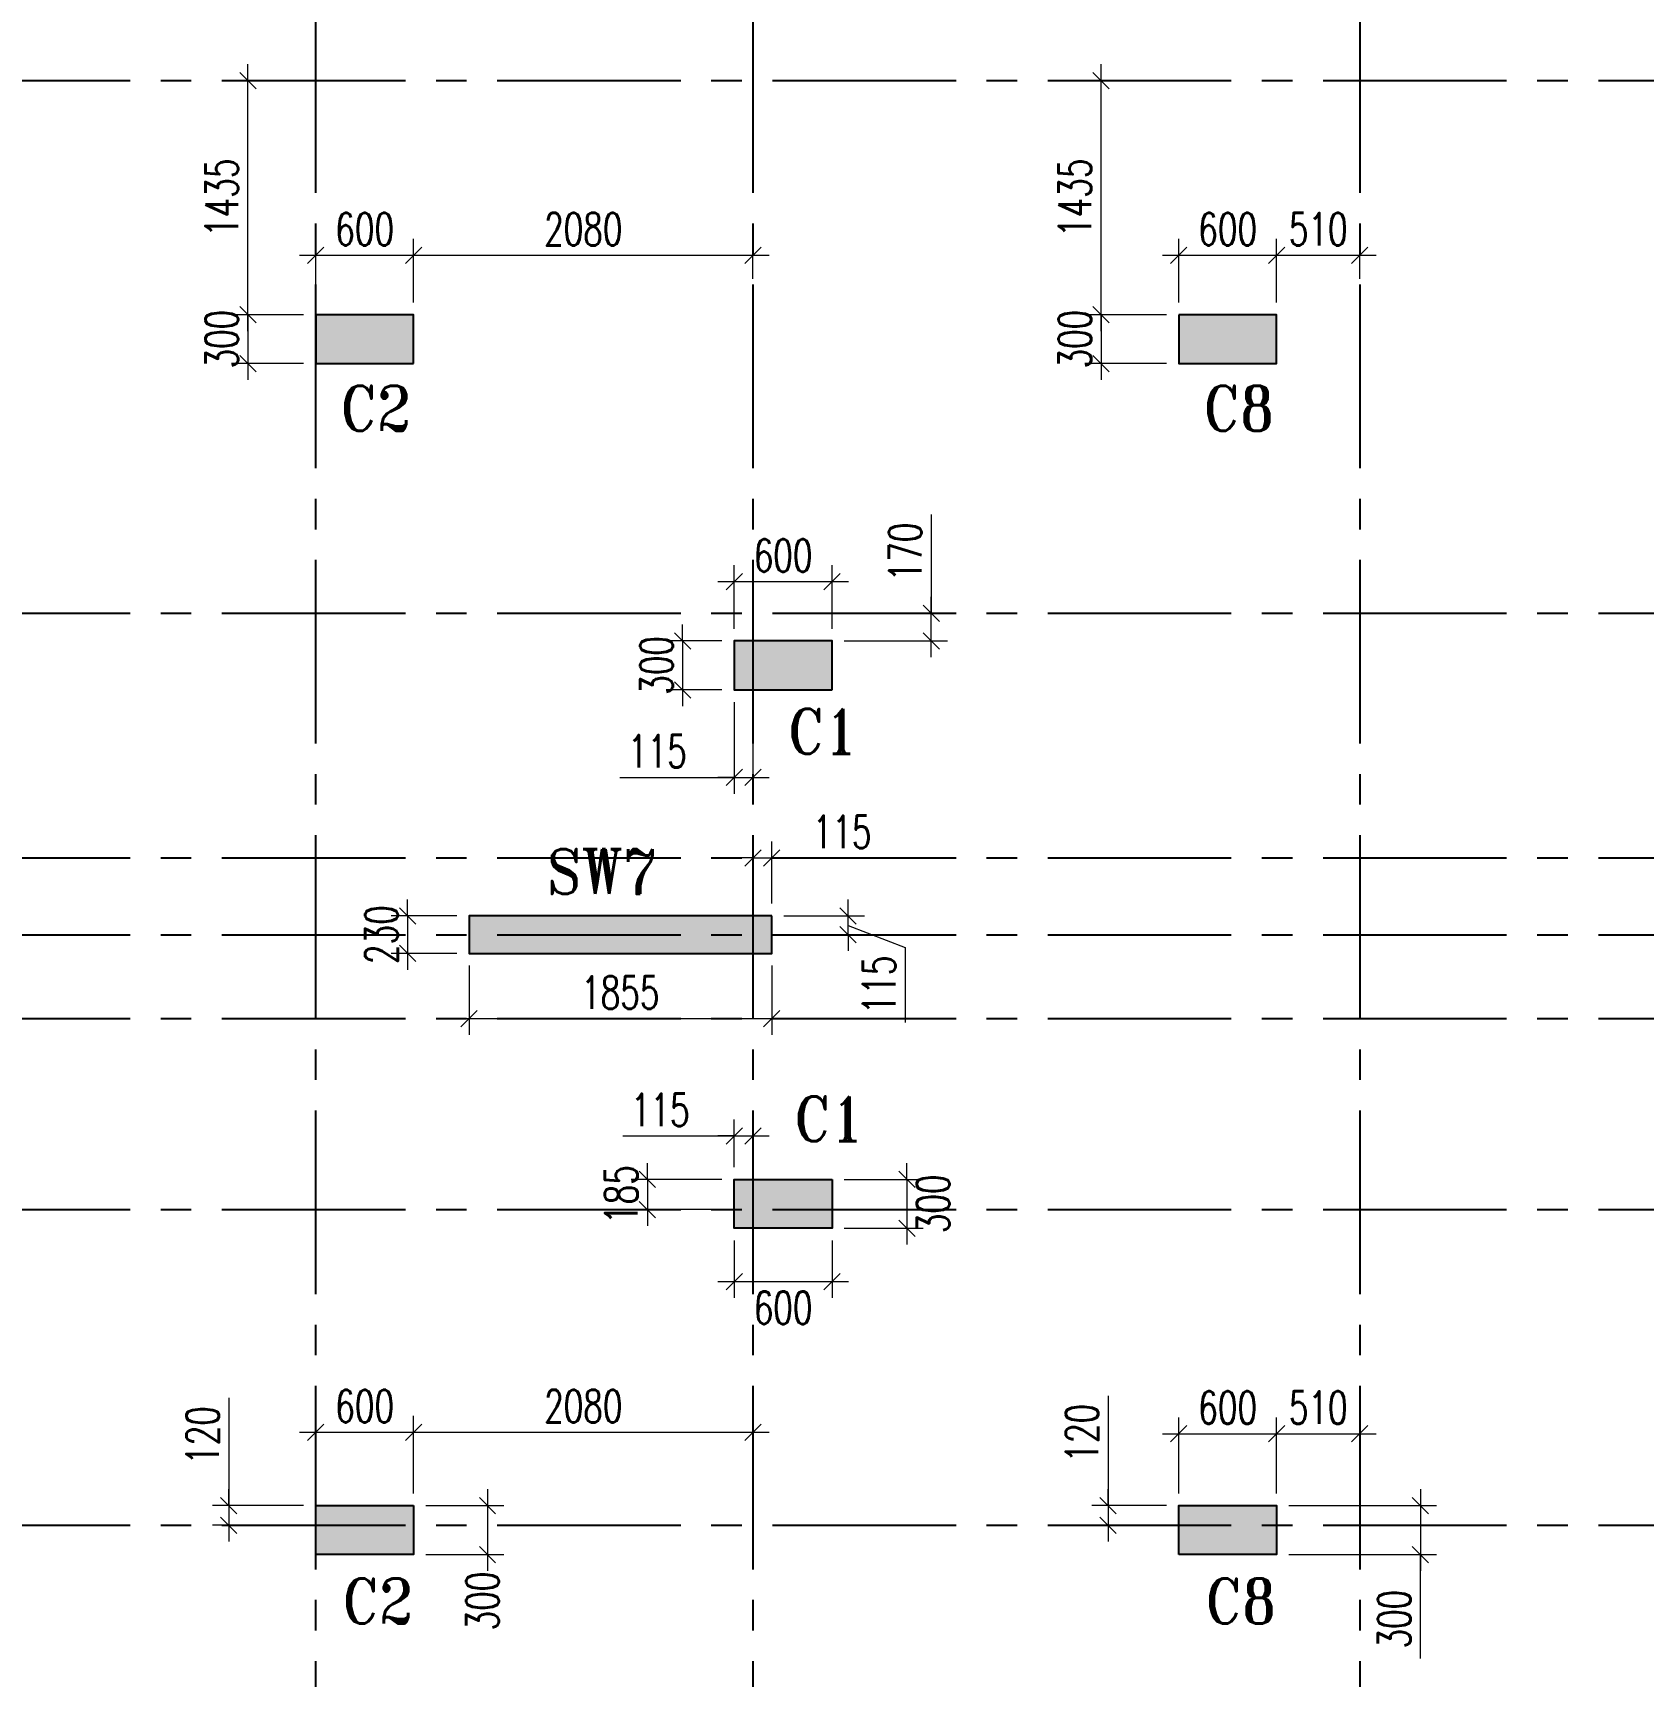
# Model space of a CAD drawing. Header units: millimetres. Extents: x 1123469 to 1752051, y -126924 to 196924.
# Drawn here: x 1393097 to 1402968, y -17889 to -7816 of the extents above; entities that cross this region are included whole.
import ezdxf

# ---------------------------------------------------------------- set-up
doc = ezdxf.new("R2010")
doc.units = ezdxf.units.MM
doc.header["$LTSCALE"] = 500
doc.header["$MEASUREMENT"] = 0
doc.header["$PDMODE"] = 34
for name, pattern in [('CONTINOUS', [0]), ('DASHDOT', [1, 0.5, -0.25, 0, -0.25]), ('Site$0$CENTER2', [1.125, 0.75, -0.125, 0.125, -0.125])]:
    doc.linetypes.add(name, pattern=pattern)
doc.layers.get('Defpoints').update_dxf_attribs({"lineweight": 0})
for name, color, linetype, lineweight in [('COL. NO.', 1, 'DASHDOT', 15), ('CUT OUT', 1, 'Continuous', 13), ('dim-M', 1, 'Continuous', 15), ('TOWER COL HATCH', 253, 'Continuous', 20)]:
    doc.layers.add(name, color=color, linetype=linetype, lineweight=lineweight)
for name, color, linetype in [('GLASS', 5, 'Continuous'), ('GRID', 7, 'Continuous'), ('TOWER AREA COLUMN.', 6, 'Continuous')]:
    doc.layers.add(name, color=color, linetype=linetype)
doc.styles.add('2MM', font='romans.shx', dxfattribs={"width": 0.7})
doc.styles.add('ROMANT', font='romant__.ttf', dxfattribs={"width": 0.9, "height": 600})
doc.dimstyles.new('RAJESH', dxfattribs={"dimtxt": 200, "dimasz": 180, "dimexe": 100, "dimexo": 250, "dimgap": 50, "dimtad": 2, "dimdec": 0, "dimzin": 1, "dimdsep": 46, "dimtxsty": '2MM', "dimblk": 'OBLIQUE', "dimcen": 0, "dimdle": 100, "dimclrd": 1, "dimclre": 1, "dimclrt": 3, "dimadec": 0, "dimazin": 0, "dimtfac": 1, "dimtdec": 0, "dimtix": 1, "dimtmove": 2, "dimatfit": 3, "dimfxl": 1, "dimtolj": 1, "dimlwd": -1, "dimarcsym": 0})

# ---------------------------------------------------------------- blocks, each defined once
blk = doc.blocks.new('EEE')
at = {"layer": 'GRID', "color": 16, "linetype": 'Site$0$CENTER2', "ltscale": 3}
for points in [[(1394830.6, 258923.2), (1394830.6, 223711.9)], [(1397510.6, 258923.2), (1397510.6, 223711.9)], [(1401230.6, 258923.2), (1401230.6, 223711.9)], [(1363880.9, 250048.6), (1442964.5, 250048.6)], [(1363880.9, 246783.6), (1442964.5, 246783.6)], [(1363880.9, 245284), (1442964.5, 245284)], [(1363880.9, 244813.8), (1442964.5, 244813.8)], [(1363880.9, 244299), (1442964.5, 244299)], [(1363880.9, 243128.8), (1442964.5, 243128.8)], [(1363880.9, 241193.8), (1442964.5, 241193.8)]]:
    blk.add_lwpolyline(points, dxfattribs=at)
blk = doc.blocks.new('3tgra')
at = {"layer": 'TOWER COL HATCH'}
h = blk.add_hatch(color=253, dxfattribs=at)
h.dxf.hatch_style = 1
h.paths.add_polyline_path([(1395431, 87772), (1395431, 88072), (1394831, 88072), (1394831, 87772)])
h = blk.add_hatch(color=253, dxfattribs=at)
h.dxf.hatch_style = 1
h.paths.add_polyline_path([(1400121, 88072), (1400121, 87772), (1400721, 87772), (1400721, 88072)])
h = blk.add_hatch(color=253, dxfattribs=at)
h.dxf.hatch_style = 1
h.paths.add_polyline_path([(1397996, 85772), (1397996, 86072), (1397396, 86072), (1397396, 85772)])
h = blk.add_hatch(color=253, dxfattribs=at)
h.dxf.hatch_style = 1
h.paths.add_polyline_path([(1397626, 84387), (1395771, 84387), (1395771, 84157), (1397626, 84157)])
h = blk.add_hatch(color=253, dxfattribs=at)
h.dxf.hatch_style = 1
h.paths.add_polyline_path([(1397996, 82772), (1397996, 82472), (1397396, 82472), (1397396, 82772)])
h = blk.add_hatch(color=253, dxfattribs=at)
h.dxf.hatch_style = 1
h.paths.add_polyline_path([(1395431, 80772), (1395431, 80472), (1394831, 80472), (1394831, 80772)])
h = blk.add_hatch(color=253, dxfattribs=at)
h.dxf.hatch_style = 1
h.paths.add_polyline_path([(1400121, 80472), (1400121, 80772), (1400721, 80772), (1400721, 80472)])
at = {"layer": 'TOWER AREA COLUMN.', "color": 4}
for points in [[(1395431, 87772), (1395431, 88072), (1394831, 88072), (1394831, 87772)], [(1400121, 88072), (1400121, 87772), (1400721, 87772), (1400721, 88072)], [(1397996, 85772), (1397996, 86072), (1397396, 86072), (1397396, 85772)], [(1397626, 84387), (1395771, 84387), (1395771, 84157), (1397626, 84157)], [(1397996, 82772), (1397996, 82472), (1397396, 82472), (1397396, 82772)], [(1395431, 80772), (1395431, 80472), (1394831, 80472), (1394831, 80772)], [(1400121, 80472), (1400121, 80772), (1400721, 80772), (1400721, 80472)]]:
    blk.add_lwpolyline(points, close=True, dxfattribs=at)
blk = doc.blocks.new('_Oblique')
at = {"color": 0, "linetype": 'ByBlock', "lineweight": -2}
blk.add_line((-0.5, -0.5), (0.5, 0.5), dxfattribs=at)
blk = doc.blocks.new('*D1625')
at = {"layer": 'Defpoints', "color": 0, "ltscale": 100, "transparency": 16777216}
for p in [(1400721, 88436), (1400121, 88072), (1400721, 88072)]:
    blk.add_point(p, dxfattribs=at)
at = {"layer": 'dim-M', "color": 1, "lineweight": -2, "ltscale": 100, "transparency": 16777216}
for p, q in [((1400121, 88147), (1400121, 88536)), ((1400721, 88147), (1400721, 88536))]:
    blk.add_line(p, q, dxfattribs=at)
at = {"layer": 'dim-M', "color": 1, "ltscale": 100, "transparency": 16777216}
blk.add_line((1400021, 88436), (1400821, 88436), dxfattribs=at)
at = {"layer": 'dim-M', "color": 1, "ltscale": 100, "transparency": 16777216, "xscale": 100, "yscale": 100, "zscale": 100, "rotation": 180}
blk.add_blockref('_Oblique', (1400121, 88436), dxfattribs=at)
at = {"layer": 'dim-M', "color": 1, "ltscale": 100, "transparency": 16777216, "xscale": 100, "yscale": 100, "zscale": 100}
blk.add_blockref('_Oblique', (1400721, 88436), dxfattribs=at)
at = {"layer": 'dim-M', "color": 3, "ltscale": 100, "transparency": 16777216, "insert": (1400421, 88596), "char_height": 200, "attachment_point": 5, "style": '2MM'}
blk.add_mtext('\\A1;600', dxfattribs=at)
blk = doc.blocks.new('*D1626')
at = {"layer": 'Defpoints', "color": 0, "ltscale": 100, "transparency": 16777216}
for p in [(1400121, 88072), (1399645, 87772), (1400121, 87772)]:
    blk.add_point(p, dxfattribs=at)
at = {"layer": 'dim-M', "color": 1, "ltscale": 100, "transparency": 16777216}
for p, q in [((1399645, 88072), (1399645, 88172)), ((1399645, 88072), (1399645, 87772)), ((1399645, 87772), (1399645, 87672))]:
    blk.add_line(p, q, dxfattribs=at)
at = {"layer": 'dim-M', "color": 1, "lineweight": -2, "ltscale": 100, "transparency": 16777216}
for p, q in [((1400046, 88072), (1399545, 88072)), ((1400046, 87772), (1399545, 87772))]:
    blk.add_line(p, q, dxfattribs=at)
at = {"layer": 'dim-M', "color": 1, "ltscale": 100, "transparency": 16777216, "xscale": 100, "yscale": 100, "zscale": 100}
for p, rotation in [((1399645, 88072), 270), ((1399645, 87772), 90)]:
    blk.add_blockref('_Oblique', p, dxfattribs=dict(at, rotation=rotation))
at = {"layer": 'dim-M', "color": 3, "ltscale": 100, "transparency": 16777216, "insert": (1399485, 87922), "char_height": 200, "attachment_point": 5, "rotation": 90, "style": '2MM'}
blk.add_mtext('\\A1;300', dxfattribs=at)
blk = doc.blocks.new('*D1627')
at = {"layer": 'Defpoints', "color": 0, "ltscale": 100, "transparency": 16777216}
for p in [(1401231, 88436), (1401231, 88217), (1400721, 88072)]:
    blk.add_point(p, dxfattribs=at)
at = {"layer": 'dim-M', "color": 1, "lineweight": -2, "ltscale": 100, "transparency": 16777216}
for p, q in [((1400721, 88147), (1400721, 88536)), ((1401231, 88292), (1401231, 88536))]:
    blk.add_line(p, q, dxfattribs=at)
at = {"layer": 'dim-M', "color": 1, "ltscale": 100, "transparency": 16777216}
blk.add_line((1400621, 88436), (1401331, 88436), dxfattribs=at)
at = {"layer": 'dim-M', "color": 1, "ltscale": 100, "transparency": 16777216, "xscale": 100, "yscale": 100, "zscale": 100, "rotation": 180}
blk.add_blockref('_Oblique', (1400721, 88436), dxfattribs=at)
at = {"layer": 'dim-M', "color": 1, "ltscale": 100, "transparency": 16777216, "xscale": 100, "yscale": 100, "zscale": 100}
blk.add_blockref('_Oblique', (1401231, 88436), dxfattribs=at)
at = {"layer": 'dim-M', "color": 3, "ltscale": 100, "transparency": 16777216, "insert": (1400976, 88596), "char_height": 200, "attachment_point": 5, "style": '2MM'}
blk.add_mtext('\\A1;510', dxfattribs=at)
blk = doc.blocks.new('*D1628')
at = {"layer": 'Defpoints', "color": 0, "ltscale": 100, "transparency": 16777216}
for p in [(1399645, 89507), (1400015, 89507), (1400121, 88072)]:
    blk.add_point(p, dxfattribs=at)
at = {"layer": 'dim-M', "color": 1, "ltscale": 100, "transparency": 16777216}
blk.add_line((1399645, 87972), (1399645, 89607), dxfattribs=at)
at = {"layer": 'dim-M', "color": 1, "lineweight": -2, "ltscale": 100, "transparency": 16777216}
for p, q in [((1399940, 89507), (1399545, 89507)), ((1400046, 88072), (1399545, 88072))]:
    blk.add_line(p, q, dxfattribs=at)
at = {"layer": 'dim-M', "color": 1, "ltscale": 100, "transparency": 16777216, "xscale": 100, "yscale": 100, "zscale": 100}
for p, rotation in [((1399645, 89507), 90), ((1399645, 88072), 270)]:
    blk.add_blockref('_Oblique', p, dxfattribs=dict(at, rotation=rotation))
at = {"layer": 'dim-M', "color": 3, "ltscale": 100, "transparency": 16777216, "insert": (1399485, 88789), "char_height": 200, "attachment_point": 5, "rotation": 90, "style": '2MM'}
blk.add_mtext('\\A1;1435', dxfattribs=at)
blk = doc.blocks.new('*D1713')
at = {"layer": 'Defpoints', "color": 0, "ltscale": 100, "transparency": 16777216}
for p in [(1395431, 88436), (1394831, 88072), (1395431, 88072)]:
    blk.add_point(p, dxfattribs=at)
at = {"layer": 'dim-M', "color": 1, "lineweight": -2, "ltscale": 100, "transparency": 16777216}
for p, q in [((1394831, 88147), (1394831, 88536)), ((1395431, 88147), (1395431, 88536))]:
    blk.add_line(p, q, dxfattribs=at)
at = {"layer": 'dim-M', "color": 1, "ltscale": 100, "transparency": 16777216}
blk.add_line((1394731, 88436), (1395531, 88436), dxfattribs=at)
at = {"layer": 'dim-M', "color": 1, "ltscale": 100, "transparency": 16777216, "xscale": 100, "yscale": 100, "zscale": 100, "rotation": 180}
blk.add_blockref('_Oblique', (1394831, 88436), dxfattribs=at)
at = {"layer": 'dim-M', "color": 1, "ltscale": 100, "transparency": 16777216, "xscale": 100, "yscale": 100, "zscale": 100}
blk.add_blockref('_Oblique', (1395431, 88436), dxfattribs=at)
at = {"layer": 'dim-M', "color": 3, "ltscale": 100, "transparency": 16777216, "insert": (1395131, 88596), "char_height": 200, "attachment_point": 5, "style": '2MM'}
blk.add_mtext('\\A1;600', dxfattribs=at)
blk = doc.blocks.new('*D1714')
at = {"layer": 'Defpoints', "color": 0, "ltscale": 100, "transparency": 16777216}
for p in [(1394831, 88072), (1394415, 87772), (1394831, 87772)]:
    blk.add_point(p, dxfattribs=at)
at = {"layer": 'dim-M', "color": 1, "ltscale": 100, "transparency": 16777216}
for p, q in [((1394415, 88072), (1394415, 88172)), ((1394415, 88072), (1394415, 87772)), ((1394415, 87772), (1394415, 87672))]:
    blk.add_line(p, q, dxfattribs=at)
at = {"layer": 'dim-M', "color": 1, "lineweight": -2, "ltscale": 100, "transparency": 16777216}
for p, q in [((1394756, 88072), (1394315, 88072)), ((1394756, 87772), (1394315, 87772))]:
    blk.add_line(p, q, dxfattribs=at)
at = {"layer": 'dim-M', "color": 1, "ltscale": 100, "transparency": 16777216, "xscale": 100, "yscale": 100, "zscale": 100}
for p, rotation in [((1394415, 88072), 270), ((1394415, 87772), 90)]:
    blk.add_blockref('_Oblique', p, dxfattribs=dict(at, rotation=rotation))
at = {"layer": 'dim-M', "color": 3, "ltscale": 100, "transparency": 16777216, "insert": (1394255, 87922), "char_height": 200, "attachment_point": 5, "rotation": 90, "style": '2MM'}
blk.add_mtext('\\A1;300', dxfattribs=at)
blk = doc.blocks.new('*D1715')
at = {"layer": 'Defpoints', "color": 0, "ltscale": 100, "transparency": 16777216}
for p in [(1397511, 88436), (1397511, 88217), (1395431, 88072)]:
    blk.add_point(p, dxfattribs=at)
at = {"layer": 'dim-M', "color": 1, "lineweight": -2, "ltscale": 100, "transparency": 16777216}
for p, q in [((1395431, 88147), (1395431, 88536)), ((1397511, 88292), (1397511, 88536))]:
    blk.add_line(p, q, dxfattribs=at)
at = {"layer": 'dim-M', "color": 1, "ltscale": 100, "transparency": 16777216}
blk.add_line((1395331, 88436), (1397611, 88436), dxfattribs=at)
at = {"layer": 'dim-M', "color": 1, "ltscale": 100, "transparency": 16777216, "xscale": 100, "yscale": 100, "zscale": 100, "rotation": 180}
blk.add_blockref('_Oblique', (1395431, 88436), dxfattribs=at)
at = {"layer": 'dim-M', "color": 1, "ltscale": 100, "transparency": 16777216, "xscale": 100, "yscale": 100, "zscale": 100}
blk.add_blockref('_Oblique', (1397511, 88436), dxfattribs=at)
at = {"layer": 'dim-M', "color": 3, "ltscale": 100, "transparency": 16777216, "insert": (1396471, 88596), "char_height": 200, "attachment_point": 5, "style": '2MM'}
blk.add_mtext('\\A1;2080', dxfattribs=at)
blk = doc.blocks.new('*D1716')
at = {"layer": 'Defpoints', "color": 0, "ltscale": 100, "transparency": 16777216}
for p in [(1394415, 89507), (1394725, 89507), (1394831, 88072)]:
    blk.add_point(p, dxfattribs=at)
at = {"layer": 'dim-M', "color": 1, "ltscale": 100, "transparency": 16777216}
blk.add_line((1394415, 87972), (1394415, 89607), dxfattribs=at)
at = {"layer": 'dim-M', "color": 1, "lineweight": -2, "ltscale": 100, "transparency": 16777216}
for p, q in [((1394650, 89507), (1394315, 89507)), ((1394756, 88072), (1394315, 88072))]:
    blk.add_line(p, q, dxfattribs=at)
at = {"layer": 'dim-M', "color": 1, "ltscale": 100, "transparency": 16777216, "xscale": 100, "yscale": 100, "zscale": 100}
for p, rotation in [((1394415, 89507), 90), ((1394415, 88072), 270)]:
    blk.add_blockref('_Oblique', p, dxfattribs=dict(at, rotation=rotation))
at = {"layer": 'dim-M', "color": 3, "ltscale": 100, "transparency": 16777216, "insert": (1394255, 88789), "char_height": 200, "attachment_point": 5, "rotation": 90, "style": '2MM'}
blk.add_mtext('\\A1;1435', dxfattribs=at)
blk = doc.blocks.new('*D1717')
at = {"layer": 'Defpoints', "color": 0, "ltscale": 100, "transparency": 16777216}
for p in [(1397996, 86436), (1397396, 86072), (1397996, 86072)]:
    blk.add_point(p, dxfattribs=at)
at = {"layer": 'dim-M', "color": 1, "lineweight": -2, "ltscale": 100, "transparency": 16777216}
for p, q in [((1397396, 86147), (1397396, 86536)), ((1397996, 86147), (1397996, 86536))]:
    blk.add_line(p, q, dxfattribs=at)
at = {"layer": 'dim-M', "color": 1, "ltscale": 100, "transparency": 16777216}
blk.add_line((1397296, 86436), (1398096, 86436), dxfattribs=at)
at = {"layer": 'dim-M', "color": 1, "ltscale": 100, "transparency": 16777216, "xscale": 100, "yscale": 100, "zscale": 100, "rotation": 180}
blk.add_blockref('_Oblique', (1397396, 86436), dxfattribs=at)
at = {"layer": 'dim-M', "color": 1, "ltscale": 100, "transparency": 16777216, "xscale": 100, "yscale": 100, "zscale": 100}
blk.add_blockref('_Oblique', (1397996, 86436), dxfattribs=at)
at = {"layer": 'dim-M', "color": 3, "ltscale": 100, "transparency": 16777216, "insert": (1397696, 86596), "char_height": 200, "attachment_point": 5, "style": '2MM'}
blk.add_mtext('\\A1;600', dxfattribs=at)
blk = doc.blocks.new('*D1718')
at = {"layer": 'Defpoints', "color": 0, "ltscale": 100, "transparency": 16777216}
for p in [(1397396, 86072), (1397080, 85772), (1397396, 85772)]:
    blk.add_point(p, dxfattribs=at)
at = {"layer": 'dim-M', "color": 1, "ltscale": 100, "transparency": 16777216}
for p, q in [((1397080, 86072), (1397080, 86172)), ((1397080, 86072), (1397080, 85772)), ((1397080, 85772), (1397080, 85672))]:
    blk.add_line(p, q, dxfattribs=at)
at = {"layer": 'dim-M', "color": 1, "lineweight": -2, "ltscale": 100, "transparency": 16777216}
for p, q in [((1397321, 86072), (1396980, 86072)), ((1397321, 85772), (1396980, 85772))]:
    blk.add_line(p, q, dxfattribs=at)
at = {"layer": 'dim-M', "color": 1, "ltscale": 100, "transparency": 16777216, "xscale": 100, "yscale": 100, "zscale": 100}
for p, rotation in [((1397080, 86072), 270), ((1397080, 85772), 90)]:
    blk.add_blockref('_Oblique', p, dxfattribs=dict(at, rotation=rotation))
at = {"layer": 'dim-M', "color": 3, "ltscale": 100, "transparency": 16777216, "insert": (1396920, 85922), "char_height": 200, "attachment_point": 5, "rotation": 90, "style": '2MM'}
blk.add_mtext('\\A1;300', dxfattribs=at)
blk = doc.blocks.new('*D1719')
at = {"layer": 'Defpoints', "color": 0, "ltscale": 100, "transparency": 16777216}
for p in [(1397396, 85772), (1397511, 85772), (1397511, 85236)]:
    blk.add_point(p, dxfattribs=at)
at = {"layer": 'dim-M', "color": 1, "lineweight": -2, "ltscale": 100, "transparency": 16777216}
for p, q in [((1397396, 85697), (1397396, 85136)), ((1397511, 85697), (1397511, 85136))]:
    blk.add_line(p, q, dxfattribs=at)
at = {"layer": 'dim-M', "color": 1, "ltscale": 100, "transparency": 16777216}
for p, q in [((1396695, 85236), (1397396, 85236)), ((1397396, 85236), (1397296, 85236)), ((1397396, 85236), (1397511, 85236)), ((1397396, 85236), (1397511, 85236)), ((1397511, 85236), (1397611, 85236))]:
    blk.add_line(p, q, dxfattribs=at)
at = {"layer": 'dim-M', "color": 1, "ltscale": 100, "transparency": 16777216, "xscale": 100, "yscale": 100, "zscale": 100}
blk.add_blockref('_Oblique', (1397396, 85236), dxfattribs=at)
at = {"layer": 'dim-M', "color": 1, "ltscale": 100, "transparency": 16777216, "xscale": 100, "yscale": 100, "zscale": 100, "rotation": 180}
blk.add_blockref('_Oblique', (1397511, 85236), dxfattribs=at)
at = {"layer": 'dim-M', "color": 3, "ltscale": 100, "transparency": 16777216, "insert": (1396925, 85396), "char_height": 200, "attachment_point": 5, "style": '2MM'}
blk.add_mtext('\\A1;115', dxfattribs=at)
blk = doc.blocks.new('*D1720')
at = {"layer": 'Defpoints', "color": 0, "ltscale": 100, "transparency": 16777216}
for p in [(1398225, 86242), (1398604, 86242), (1397996, 86072)]:
    blk.add_point(p, dxfattribs=at)
at = {"layer": 'dim-M', "color": 1, "ltscale": 100, "transparency": 16777216}
for p, q in [((1398604, 86847), (1398604, 86242)), ((1398604, 85972), (1398604, 86342))]:
    blk.add_line(p, q, dxfattribs=at)
at = {"layer": 'dim-M', "color": 1, "lineweight": -2, "ltscale": 100, "transparency": 16777216}
for p, q in [((1398300, 86242), (1398704, 86242)), ((1398071, 86072), (1398704, 86072))]:
    blk.add_line(p, q, dxfattribs=at)
at = {"layer": 'dim-M', "color": 1, "ltscale": 100, "transparency": 16777216, "xscale": 100, "yscale": 100, "zscale": 100}
for p, rotation in [((1398604, 86242), 90), ((1398604, 86072), 270)]:
    blk.add_blockref('_Oblique', p, dxfattribs=dict(at, rotation=rotation))
at = {"layer": 'dim-M', "color": 3, "ltscale": 100, "transparency": 16777216, "insert": (1398444, 86617), "char_height": 200, "attachment_point": 5, "rotation": 90, "style": '2MM'}
blk.add_mtext('\\A1;170', dxfattribs=at)
blk = doc.blocks.new('*D1749')
at = {"layer": 'Defpoints', "color": 0, "ltscale": 100, "transparency": 16777216}
for p in [(1395771, 84387), (1395394, 84157), (1395771, 84157)]:
    blk.add_point(p, dxfattribs=at)
at = {"layer": 'dim-M', "color": 1, "ltscale": 100, "transparency": 16777216}
for p, q in [((1395394, 84387), (1395394, 84487)), ((1395394, 84387), (1395394, 84157)), ((1395394, 84157), (1395394, 84057))]:
    blk.add_line(p, q, dxfattribs=at)
at = {"layer": 'dim-M', "color": 1, "lineweight": -2, "ltscale": 100, "transparency": 16777216}
for p, q in [((1395696, 84387), (1395294, 84387)), ((1395696, 84157), (1395294, 84157))]:
    blk.add_line(p, q, dxfattribs=at)
at = {"layer": 'dim-M', "color": 1, "ltscale": 100, "transparency": 16777216, "xscale": 100, "yscale": 100, "zscale": 100}
for p, rotation in [((1395394, 84387), 270), ((1395394, 84157), 90)]:
    blk.add_blockref('_Oblique', p, dxfattribs=dict(at, rotation=rotation))
at = {"layer": 'dim-M', "color": 3, "ltscale": 100, "transparency": 16777216, "insert": (1395234, 84272), "char_height": 200, "attachment_point": 5, "rotation": 90, "style": '2MM'}
blk.add_mtext('\\A1;230', dxfattribs=at)
blk = doc.blocks.new('*D1750')
at = {"layer": 'Defpoints', "color": 0, "ltscale": 100, "transparency": 16777216}
for p in [(1397626, 84742), (1397511, 84387), (1397626, 84387)]:
    blk.add_point(p, dxfattribs=at)
at = {"layer": 'dim-M', "color": 1, "lineweight": -2, "ltscale": 100, "transparency": 16777216}
for p, q in [((1397511, 84462), (1397511, 84842)), ((1397626, 84462), (1397626, 84842))]:
    blk.add_line(p, q, dxfattribs=at)
at = {"layer": 'dim-M', "color": 1, "ltscale": 100, "transparency": 16777216}
for p, q in [((1397511, 84742), (1397411, 84742)), ((1397511, 84742), (1397626, 84742)), ((1397511, 84742), (1397626, 84742)), ((1397626, 84742), (1397726, 84742)), ((1398288, 84742), (1397626, 84742))]:
    blk.add_line(p, q, dxfattribs=at)
at = {"layer": 'dim-M', "color": 1, "ltscale": 100, "transparency": 16777216, "xscale": 100, "yscale": 100, "zscale": 100}
blk.add_blockref('_Oblique', (1397511, 84742), dxfattribs=at)
at = {"layer": 'dim-M', "color": 1, "ltscale": 100, "transparency": 16777216, "xscale": 100, "yscale": 100, "zscale": 100, "rotation": 180}
blk.add_blockref('_Oblique', (1397626, 84742), dxfattribs=at)
at = {"layer": 'dim-M', "color": 3, "ltscale": 100, "transparency": 16777216, "insert": (1398058, 84902), "char_height": 200, "attachment_point": 5, "style": '2MM'}
blk.add_mtext('\\A1;115', dxfattribs=at)
blk = doc.blocks.new('*D1751')
at = {"layer": 'Defpoints', "color": 0, "ltscale": 100, "transparency": 16777216}
for p in [(1397626, 84387), (1398094, 84387), (1397626, 84272)]:
    blk.add_point(p, dxfattribs=at)
at = {"layer": 'dim-M', "color": 1, "ltscale": 100, "transparency": 16777216}
for p, q in [((1398094, 84387), (1398094, 84487)), ((1398094, 84272), (1398094, 84387)), ((1398094, 84272), (1398094, 84387)), ((1398094, 84329), (1398444, 84193)), ((1398094, 84272), (1398094, 84172)), ((1398444, 84193), (1398444, 83733))]:
    blk.add_line(p, q, dxfattribs=at)
at = {"layer": 'dim-M', "color": 1, "lineweight": -2, "ltscale": 100, "transparency": 16777216}
for p, q in [((1397701, 84387), (1398194, 84387)), ((1397701, 84272), (1398194, 84272))]:
    blk.add_line(p, q, dxfattribs=at)
at = {"layer": 'dim-M', "color": 1, "ltscale": 100, "transparency": 16777216, "xscale": 100, "yscale": 100, "zscale": 100}
for p, rotation in [((1398094, 84387), 270), ((1398094, 84272), 90)]:
    blk.add_blockref('_Oblique', p, dxfattribs=dict(at, rotation=rotation))
at = {"layer": 'dim-M', "color": 3, "ltscale": 100, "transparency": 16777216, "insert": (1398284, 83963), "char_height": 200, "attachment_point": 5, "rotation": 90, "style": '2MM'}
blk.add_mtext('\\A1;115', dxfattribs=at)
blk = doc.blocks.new('*D1752')
at = {"layer": 'Defpoints', "color": 0, "ltscale": 100, "transparency": 16777216}
for p in [(1395771, 84157), (1397626, 84157), (1397626, 83757)]:
    blk.add_point(p, dxfattribs=at)
at = {"layer": 'dim-M', "color": 1, "lineweight": -2, "ltscale": 100, "transparency": 16777216}
for p, q in [((1395771, 84082), (1395771, 83657)), ((1397626, 84082), (1397626, 83657))]:
    blk.add_line(p, q, dxfattribs=at)
at = {"layer": 'dim-M', "color": 1, "ltscale": 100, "transparency": 16777216}
blk.add_line((1395671, 83757), (1397726, 83757), dxfattribs=at)
at = {"layer": 'dim-M', "color": 1, "ltscale": 100, "transparency": 16777216, "xscale": 100, "yscale": 100, "zscale": 100, "rotation": 180}
blk.add_blockref('_Oblique', (1395771, 83757), dxfattribs=at)
at = {"layer": 'dim-M', "color": 1, "ltscale": 100, "transparency": 16777216, "xscale": 100, "yscale": 100, "zscale": 100}
blk.add_blockref('_Oblique', (1397626, 83757), dxfattribs=at)
at = {"layer": 'dim-M', "color": 3, "ltscale": 100, "transparency": 16777216, "insert": (1396698, 83917), "char_height": 200, "attachment_point": 5, "style": '2MM'}
blk.add_mtext('\\A1;1855', dxfattribs=at)
blk = doc.blocks.new('*D1871')
at = {"layer": 'Defpoints', "color": 0, "ltscale": 100, "transparency": 16777216}
for p in [(1395431, 81222), (1394831, 80772), (1395431, 80772)]:
    blk.add_point(p, dxfattribs=at)
at = {"layer": 'dim-M', "color": 1, "lineweight": -2, "ltscale": 100, "transparency": 16777216}
for p, q in [((1394831, 80847), (1394831, 81322)), ((1395431, 80847), (1395431, 81322))]:
    blk.add_line(p, q, dxfattribs=at)
at = {"layer": 'dim-M', "color": 1, "ltscale": 100, "transparency": 16777216}
blk.add_line((1394731, 81222), (1395531, 81222), dxfattribs=at)
at = {"layer": 'dim-M', "color": 1, "ltscale": 100, "transparency": 16777216, "xscale": 100, "yscale": 100, "zscale": 100, "rotation": 180}
blk.add_blockref('_Oblique', (1394831, 81222), dxfattribs=at)
at = {"layer": 'dim-M', "color": 1, "ltscale": 100, "transparency": 16777216, "xscale": 100, "yscale": 100, "zscale": 100}
blk.add_blockref('_Oblique', (1395431, 81222), dxfattribs=at)
at = {"layer": 'dim-M', "color": 3, "ltscale": 100, "transparency": 16777216, "insert": (1395131, 81382), "char_height": 200, "attachment_point": 5, "style": '2MM'}
blk.add_mtext('\\A1;600', dxfattribs=at)
blk = doc.blocks.new('*D1872')
at = {"layer": 'Defpoints', "color": 0, "ltscale": 100, "transparency": 16777216}
for p in [(1394831, 80772), (1394298, 80652), (1394831, 80652)]:
    blk.add_point(p, dxfattribs=at)
at = {"layer": 'dim-M', "color": 1, "ltscale": 100, "transparency": 16777216}
for p, q in [((1394298, 81432), (1394298, 80772)), ((1394298, 80772), (1394298, 80872)), ((1394298, 80772), (1394298, 80652)), ((1394298, 80772), (1394298, 80652)), ((1394298, 80652), (1394298, 80552))]:
    blk.add_line(p, q, dxfattribs=at)
at = {"layer": 'dim-M', "color": 1, "lineweight": -2, "ltscale": 100, "transparency": 16777216}
for p, q in [((1394756, 80772), (1394198, 80772)), ((1394756, 80652), (1394198, 80652))]:
    blk.add_line(p, q, dxfattribs=at)
at = {"layer": 'dim-M', "color": 1, "ltscale": 100, "transparency": 16777216, "xscale": 100, "yscale": 100, "zscale": 100}
for p, rotation in [((1394298, 80772), 270), ((1394298, 80652), 90)]:
    blk.add_blockref('_Oblique', p, dxfattribs=dict(at, rotation=rotation))
at = {"layer": 'dim-M', "color": 3, "ltscale": 100, "transparency": 16777216, "insert": (1394138, 81202), "char_height": 200, "attachment_point": 5, "rotation": 90, "style": '2MM'}
blk.add_mtext('\\A1;120', dxfattribs=at)
blk = doc.blocks.new('*D1873')
at = {"layer": 'Defpoints', "color": 0, "ltscale": 100, "transparency": 16777216}
for p in [(1397511, 81222), (1397511, 80802), (1395431, 80772)]:
    blk.add_point(p, dxfattribs=at)
at = {"layer": 'dim-M', "color": 1, "lineweight": -2, "ltscale": 100, "transparency": 16777216}
for p, q in [((1395431, 80847), (1395431, 81322)), ((1397511, 80877), (1397511, 81322))]:
    blk.add_line(p, q, dxfattribs=at)
at = {"layer": 'dim-M', "color": 1, "ltscale": 100, "transparency": 16777216}
blk.add_line((1395331, 81222), (1397611, 81222), dxfattribs=at)
at = {"layer": 'dim-M', "color": 1, "ltscale": 100, "transparency": 16777216, "xscale": 100, "yscale": 100, "zscale": 100, "rotation": 180}
blk.add_blockref('_Oblique', (1395431, 81222), dxfattribs=at)
at = {"layer": 'dim-M', "color": 1, "ltscale": 100, "transparency": 16777216, "xscale": 100, "yscale": 100, "zscale": 100}
blk.add_blockref('_Oblique', (1397511, 81222), dxfattribs=at)
at = {"layer": 'dim-M', "color": 3, "ltscale": 100, "transparency": 16777216, "insert": (1396471, 81382), "char_height": 200, "attachment_point": 5, "style": '2MM'}
blk.add_mtext('\\A1;2080', dxfattribs=at)
blk = doc.blocks.new('*D1874')
at = {"layer": 'Defpoints', "color": 0, "ltscale": 100, "transparency": 16777216}
for p in [(1395431, 80772), (1395431, 80472), (1395884, 80472)]:
    blk.add_point(p, dxfattribs=at)
at = {"layer": 'dim-M', "color": 1, "ltscale": 100, "transparency": 16777216}
blk.add_line((1395884, 80872), (1395884, 80372), dxfattribs=at)
at = {"layer": 'dim-M', "color": 1, "lineweight": -2, "ltscale": 100, "transparency": 16777216}
for p, q in [((1395506, 80772), (1395984, 80772)), ((1395506, 80472), (1395984, 80472))]:
    blk.add_line(p, q, dxfattribs=at)
at = {"layer": 'dim-M', "color": 1, "ltscale": 100, "transparency": 16777216, "xscale": 100, "yscale": 100, "zscale": 100}
for p, rotation in [((1395884, 80772), 90), ((1395884, 80472), 270)]:
    blk.add_blockref('_Oblique', p, dxfattribs=dict(at, rotation=rotation))
at = {"layer": 'dim-M', "color": 3, "ltscale": 100, "transparency": 16777216, "insert": (1395853, 80187), "char_height": 200, "attachment_point": 5, "rotation": 90, "style": '2MM'}
blk.add_mtext('\\A1;300', dxfattribs=at)
blk = doc.blocks.new('*D1883')
at = {"layer": 'Defpoints', "color": 0, "ltscale": 100, "transparency": 16777216}
for p in [(1400721, 81213), (1400121, 80772), (1400721, 80772)]:
    blk.add_point(p, dxfattribs=at)
at = {"layer": 'dim-M', "color": 1, "lineweight": -2, "ltscale": 100, "transparency": 16777216}
for p, q in [((1400121, 80847), (1400121, 81313)), ((1400721, 80847), (1400721, 81313))]:
    blk.add_line(p, q, dxfattribs=at)
at = {"layer": 'dim-M', "color": 1, "ltscale": 100, "transparency": 16777216}
blk.add_line((1400021, 81213), (1400821, 81213), dxfattribs=at)
at = {"layer": 'dim-M', "color": 1, "ltscale": 100, "transparency": 16777216, "xscale": 100, "yscale": 100, "zscale": 100, "rotation": 180}
blk.add_blockref('_Oblique', (1400121, 81213), dxfattribs=at)
at = {"layer": 'dim-M', "color": 1, "ltscale": 100, "transparency": 16777216, "xscale": 100, "yscale": 100, "zscale": 100}
blk.add_blockref('_Oblique', (1400721, 81213), dxfattribs=at)
at = {"layer": 'dim-M', "color": 3, "ltscale": 100, "transparency": 16777216, "insert": (1400421, 81373), "char_height": 200, "attachment_point": 5, "style": '2MM'}
blk.add_mtext('\\A1;600', dxfattribs=at)
blk = doc.blocks.new('*D1884')
at = {"layer": 'Defpoints', "color": 0, "ltscale": 100, "transparency": 16777216}
for p in [(1400121, 80772), (1399688, 80652), (1400121, 80652)]:
    blk.add_point(p, dxfattribs=at)
at = {"layer": 'dim-M', "color": 1, "ltscale": 100, "transparency": 16777216}
for p, q in [((1399688, 81446), (1399688, 80772)), ((1399688, 80772), (1399688, 80872)), ((1399688, 80772), (1399688, 80652)), ((1399688, 80772), (1399688, 80652)), ((1399688, 80652), (1399688, 80552))]:
    blk.add_line(p, q, dxfattribs=at)
at = {"layer": 'dim-M', "color": 1, "lineweight": -2, "ltscale": 100, "transparency": 16777216}
for p, q in [((1400046, 80772), (1399588, 80772)), ((1400046, 80652), (1399588, 80652))]:
    blk.add_line(p, q, dxfattribs=at)
at = {"layer": 'dim-M', "color": 1, "ltscale": 100, "transparency": 16777216, "xscale": 100, "yscale": 100, "zscale": 100}
for p, rotation in [((1399688, 80772), 270), ((1399688, 80652), 90)]:
    blk.add_blockref('_Oblique', p, dxfattribs=dict(at, rotation=rotation))
at = {"layer": 'dim-M', "color": 3, "ltscale": 100, "transparency": 16777216, "insert": (1399528, 81216), "char_height": 200, "attachment_point": 5, "rotation": 90, "style": '2MM'}
blk.add_mtext('\\A1;120', dxfattribs=at)
blk = doc.blocks.new('*D1885')
at = {"layer": 'Defpoints', "color": 0, "ltscale": 100, "transparency": 16777216}
for p in [(1401231, 81213), (1401231, 80906), (1400721, 80772)]:
    blk.add_point(p, dxfattribs=at)
at = {"layer": 'dim-M', "color": 1, "lineweight": -2, "ltscale": 100, "transparency": 16777216}
for p, q in [((1400721, 80847), (1400721, 81313)), ((1401231, 80981), (1401231, 81313))]:
    blk.add_line(p, q, dxfattribs=at)
at = {"layer": 'dim-M', "color": 1, "ltscale": 100, "transparency": 16777216}
blk.add_line((1400621, 81213), (1401331, 81213), dxfattribs=at)
at = {"layer": 'dim-M', "color": 1, "ltscale": 100, "transparency": 16777216, "xscale": 100, "yscale": 100, "zscale": 100, "rotation": 180}
blk.add_blockref('_Oblique', (1400721, 81213), dxfattribs=at)
at = {"layer": 'dim-M', "color": 1, "ltscale": 100, "transparency": 16777216, "xscale": 100, "yscale": 100, "zscale": 100}
blk.add_blockref('_Oblique', (1401231, 81213), dxfattribs=at)
at = {"layer": 'dim-M', "color": 3, "ltscale": 100, "transparency": 16777216, "insert": (1400976, 81373), "char_height": 200, "attachment_point": 5, "style": '2MM'}
blk.add_mtext('\\A1;510', dxfattribs=at)
blk = doc.blocks.new('*D1886')
at = {"layer": 'Defpoints', "color": 0, "ltscale": 100, "transparency": 16777216}
for p in [(1400721, 80772), (1400721, 80472), (1401602, 80472)]:
    blk.add_point(p, dxfattribs=at)
at = {"layer": 'dim-M', "color": 1, "ltscale": 100, "transparency": 16777216}
for p, q in [((1401602, 80872), (1401602, 80372)), ((1401602, 79836), (1401602, 80472))]:
    blk.add_line(p, q, dxfattribs=at)
at = {"layer": 'dim-M', "color": 1, "lineweight": -2, "ltscale": 100, "transparency": 16777216}
for p, q in [((1400796, 80772), (1401702, 80772)), ((1400796, 80472), (1401702, 80472))]:
    blk.add_line(p, q, dxfattribs=at)
at = {"layer": 'dim-M', "color": 1, "ltscale": 100, "transparency": 16777216, "xscale": 100, "yscale": 100, "zscale": 100}
for p, rotation in [((1401602, 80772), 90), ((1401602, 80472), 270)]:
    blk.add_blockref('_Oblique', p, dxfattribs=dict(at, rotation=rotation))
at = {"layer": 'dim-M', "color": 3, "ltscale": 100, "transparency": 16777216, "insert": (1401442, 80076), "char_height": 200, "attachment_point": 5, "rotation": 90, "style": '2MM'}
blk.add_mtext('\\A1;300', dxfattribs=at)
blk = doc.blocks.new('*D1887')
at = {"layer": 'Defpoints', "color": 0, "ltscale": 100, "transparency": 16777216}
for p in [(1397996, 82772), (1397996, 82472), (1398455, 82472)]:
    blk.add_point(p, dxfattribs=at)
at = {"layer": 'dim-M', "color": 1, "ltscale": 100, "transparency": 16777216}
for p, q in [((1398455, 82772), (1398455, 82872)), ((1398455, 82772), (1398455, 82472)), ((1398455, 82472), (1398455, 82372))]:
    blk.add_line(p, q, dxfattribs=at)
at = {"layer": 'dim-M', "color": 1, "lineweight": -2, "ltscale": 100, "transparency": 16777216}
for p, q in [((1398071, 82772), (1398555, 82772)), ((1398071, 82472), (1398555, 82472))]:
    blk.add_line(p, q, dxfattribs=at)
at = {"layer": 'dim-M', "color": 1, "ltscale": 100, "transparency": 16777216, "xscale": 100, "yscale": 100, "zscale": 100}
for p, rotation in [((1398455, 82772), 270), ((1398455, 82472), 90)]:
    blk.add_blockref('_Oblique', p, dxfattribs=dict(at, rotation=rotation))
at = {"layer": 'dim-M', "color": 3, "ltscale": 100, "transparency": 16777216, "insert": (1398615, 82622), "char_height": 200, "attachment_point": 5, "rotation": 90, "style": '2MM'}
blk.add_mtext('\\A1;300', dxfattribs=at)
blk = doc.blocks.new('*D1888')
at = {"layer": 'Defpoints', "color": 0, "ltscale": 100, "transparency": 16777216}
for p in [(1397511, 83038), (1397396, 82772), (1397511, 82772)]:
    blk.add_point(p, dxfattribs=at)
at = {"layer": 'dim-M', "color": 1, "lineweight": -2, "ltscale": 100, "transparency": 16777216}
for p, q in [((1397396, 82847), (1397396, 83138)), ((1397511, 82847), (1397511, 83138))]:
    blk.add_line(p, q, dxfattribs=at)
at = {"layer": 'dim-M', "color": 1, "ltscale": 100, "transparency": 16777216}
for p, q in [((1396713, 83038), (1397396, 83038)), ((1397396, 83038), (1397296, 83038)), ((1397396, 83038), (1397511, 83038)), ((1397396, 83038), (1397511, 83038)), ((1397511, 83038), (1397611, 83038))]:
    blk.add_line(p, q, dxfattribs=at)
at = {"layer": 'dim-M', "color": 1, "ltscale": 100, "transparency": 16777216, "xscale": 100, "yscale": 100, "zscale": 100}
blk.add_blockref('_Oblique', (1397396, 83038), dxfattribs=at)
at = {"layer": 'dim-M', "color": 1, "ltscale": 100, "transparency": 16777216, "xscale": 100, "yscale": 100, "zscale": 100, "rotation": 180}
blk.add_blockref('_Oblique', (1397511, 83038), dxfattribs=at)
at = {"layer": 'dim-M', "color": 3, "ltscale": 100, "transparency": 16777216, "insert": (1396943, 83198), "char_height": 200, "attachment_point": 5, "style": '2MM'}
blk.add_mtext('\\A1;115', dxfattribs=at)
blk = doc.blocks.new('*D1889')
at = {"layer": 'Defpoints', "color": 0, "ltscale": 100, "transparency": 16777216}
for p in [(1397396, 82772), (1396864, 82587), (1397396, 82587)]:
    blk.add_point(p, dxfattribs=at)
at = {"layer": 'dim-M', "color": 1, "ltscale": 100, "transparency": 16777216}
for p, q in [((1396864, 82772), (1396864, 82872)), ((1396864, 82772), (1396864, 82587)), ((1396864, 82587), (1396864, 82487))]:
    blk.add_line(p, q, dxfattribs=at)
at = {"layer": 'dim-M', "color": 1, "lineweight": -2, "ltscale": 100, "transparency": 16777216}
for p, q in [((1397321, 82772), (1396764, 82772)), ((1397321, 82587), (1396764, 82587))]:
    blk.add_line(p, q, dxfattribs=at)
at = {"layer": 'dim-M', "color": 1, "ltscale": 100, "transparency": 16777216, "xscale": 100, "yscale": 100, "zscale": 100}
for p, rotation in [((1396864, 82772), 270), ((1396864, 82587), 90)]:
    blk.add_blockref('_Oblique', p, dxfattribs=dict(at, rotation=rotation))
at = {"layer": 'dim-M', "color": 3, "ltscale": 100, "transparency": 16777216, "insert": (1396704, 82679), "char_height": 200, "attachment_point": 5, "rotation": 90, "style": '2MM'}
blk.add_mtext('\\A1;185', dxfattribs=at)
blk = doc.blocks.new('*D1890')
at = {"layer": 'Defpoints', "color": 0, "ltscale": 100, "transparency": 16777216}
for p in [(1397396, 82472), (1397996, 82472), (1397996, 82145)]:
    blk.add_point(p, dxfattribs=at)
at = {"layer": 'dim-M', "color": 1, "lineweight": -2, "ltscale": 100, "transparency": 16777216}
for p, q in [((1397396, 82397), (1397396, 82045)), ((1397996, 82397), (1397996, 82045))]:
    blk.add_line(p, q, dxfattribs=at)
at = {"layer": 'dim-M', "color": 1, "ltscale": 100, "transparency": 16777216}
blk.add_line((1397296, 82145), (1398096, 82145), dxfattribs=at)
at = {"layer": 'dim-M', "color": 1, "ltscale": 100, "transparency": 16777216, "xscale": 100, "yscale": 100, "zscale": 100, "rotation": 180}
blk.add_blockref('_Oblique', (1397396, 82145), dxfattribs=at)
at = {"layer": 'dim-M', "color": 1, "ltscale": 100, "transparency": 16777216, "xscale": 100, "yscale": 100, "zscale": 100}
blk.add_blockref('_Oblique', (1397996, 82145), dxfattribs=at)
at = {"layer": 'dim-M', "color": 3, "ltscale": 100, "transparency": 16777216, "insert": (1397696, 81985), "char_height": 200, "attachment_point": 5, "style": '2MM'}
blk.add_mtext('\\A1;600', dxfattribs=at)
blk = doc.blocks.new('G012')
at = {"layer": 'COL. NO.', "color": 4, "linetype": 'CONTINOUS', "style": 'ROMANT', "width": 0.9}
for s, p in [('C2', (1394981.8, 87361, 0)), ('C8', (1400271.8, 87361, 0)), ('C1', (1397724.6, 85380.6, 0)), ('C1', (1397763.2, 83005.1, 0)), ('C2', (1394994.1, 80049.6, 0)), ('C8', (1400284.1, 80049.6, 0))]:
    blk.add_text(s, height=275, dxfattribs=at).set_placement(p)
at = {"layer": 'COL. NO.', "color": 7, "linetype": 'CONTINOUS', "style": 'ROMANT', "width": 0.9}
blk.add_text('SW7', height=275, dxfattribs=at).set_placement((1396247.6, 84521.7, 0))
at = {"layer": 'dim-M', "ltscale": 100}
for base, p1, p2, picture, middle in [((1394415.1, 89506.6), (1394830.6, 88071.7), (1394725.1, 89506.6), '*D1716', (1394255.1, 88789.2)), ((1399645.1, 89506.6), (1400120.6, 88071.7), (1400015.1, 89506.6), '*D1628', (1399485.1, 88789.2)), ((1394415.1, 87771.7), (1394830.6, 88071.7), (1394830.6, 87771.7), '*D1714', (1394255.1, 87921.7)), ((1399645.1, 87771.7), (1400120.6, 88071.7), (1400120.6, 87771.7), '*D1626', (1399485.1, 87921.7)), ((1397080.1, 85771.7), (1397395.6, 86071.7), (1397395.6, 85771.7), '*D1718', (1396920.1, 85921.7)), ((1395393.6, 84156.7), (1395770.6, 84386.7), (1395770.6, 84156.7), '*D1749', (1395233.6, 84271.7)), ((1396863.7, 82586.7), (1397395.6, 82771.7), (1397395.6, 82586.7), '*D1889', (1396703.7, 82679.2)), ((1398454.5, 82471.7), (1397995.6, 82771.7), (1397995.6, 82471.7), '*D1887', (1398614.5, 82621.7))]:
    dim = blk.add_linear_dim(base=base, p1=p1, p2=p2, angle=90, dimstyle='RAJESH', override={"dimasz": 100, "dimexo": 75, "dimgap": 60, "dimtmove": 1}, dxfattribs=at)
    dim.commit()
    dim.dimension.update_dxf_attribs({"geometry": picture, "text_midpoint": middle})
for base, p1, p2, picture, middle in [((1395430.6, 88436.1), (1394830.6, 88071.7), (1395430.6, 88071.7), '*D1713', (1395130.6, 88596.1)), ((1397510.6, 88436.1), (1395430.6, 88071.7), (1397510.6, 88217.3), '*D1715', (1396470.6, 88596.1)), ((1400720.6, 88436.1), (1400120.6, 88071.7), (1400720.6, 88071.7), '*D1625', (1400420.6, 88596.1)), ((1401230.6, 88436.1), (1400720.6, 88071.7), (1401230.6, 88217.3), '*D1627', (1400975.6, 88596.1)), ((1397995.6, 86436.1), (1397395.6, 86071.7), (1397995.6, 86071.7), '*D1717', (1397695.6, 86596.1)), ((1397995.6, 82144.7), (1397395.6, 82471.7), (1397995.6, 82471.7), '*D1890', (1397695.6, 81984.7)), ((1395430.6, 81222.1), (1394830.6, 80771.7), (1395430.6, 80771.7), '*D1871', (1395130.6, 81382.1)), ((1397510.6, 81222.1), (1395430.6, 80771.7), (1397510.6, 80802.4), '*D1873', (1396470.6, 81382.1)), ((1400720.6, 81213.2), (1400120.6, 80771.7), (1400720.6, 80771.7), '*D1883', (1400420.6, 81373.2)), ((1401230.6, 81213.2), (1400720.6, 80771.7), (1401230.6, 80906.2), '*D1885', (1400975.6, 81373.2))]:
    dim = blk.add_linear_dim(base=base, p1=p1, p2=p2, dimstyle='RAJESH', override={"dimasz": 100, "dimexo": 75, "dimgap": 60, "dimtmove": 1}, dxfattribs=at)
    dim.commit()
    dim.dimension.update_dxf_attribs({"geometry": picture, "text_midpoint": middle})
for base, p1, p2, picture, middle in [((1398604.2, 86241.6), (1397995.6, 86071.7), (1398224.7, 86241.6), '*D1720', (1398610.2, 86617)), ((1398093.7, 84386.7), (1397625.6, 84271.7), (1397625.6, 84386.7), '*D1751', (1398443.7, 84133.1)), ((1394297.7, 80651.7), (1394830.6, 80771.7), (1394830.6, 80651.7), '*D1872', (1394495.9, 81202.3)), ((1399687.7, 80651.7), (1400120.6, 80771.7), (1400120.6, 80651.7), '*D1884', (1399785.9, 81215.8)), ((1395883.8, 80471.7), (1395430.6, 80771.7), (1395430.6, 80471.7), '*D1874', (1396012.8, 80186.6)), ((1401602.4, 80471.7), (1400720.6, 80771.7), (1400720.6, 80471.7), '*D1886', (1401736.1, 80076.1))]:
    dim = blk.add_linear_dim(base=base, p1=p1, p2=p2, angle=90, dimstyle='RAJESH', override={"dimasz": 100, "dimexo": 75, "dimgap": 60, "dimtmove": 1}, dxfattribs=at)
    dim.commit()
    dim.dimension.update_dxf_attribs({"geometry": picture, "text_midpoint": middle, "dimtype": 128})
for base, p1, p2, picture, middle in [((1397510.6, 85235.7), (1397395.6, 85771.7), (1397510.6, 85771.7), '*D1719', (1396924.7, 85214.8)), ((1397625.6, 84741.9), (1397510.6, 84386.7), (1397625.6, 84386.7), '*D1750', (1398058.1, 84741.9)), ((1397625.6, 83756.9), (1395770.6, 84156.7), (1397625.6, 84156.7), '*D1752', (1396698.1, 83756.9)), ((1397510.6, 83038.4), (1397395.6, 82771.7), (1397510.6, 82771.7), '*D1888', (1396942.7, 83094.5))]:
    dim = blk.add_linear_dim(base=base, p1=p1, p2=p2, dimstyle='RAJESH', override={"dimasz": 100, "dimexo": 75, "dimgap": 60, "dimtmove": 1}, dxfattribs=at)
    dim.commit()
    dim.dimension.update_dxf_attribs({"geometry": picture, "text_midpoint": middle, "dimtype": 128})

msp = doc.modelspace()

# ---------------------------------------------------------------- block references
at = {"layer": 'CUT OUT', "color": 4}
msp.add_blockref('3tgra', (0, -97615.5), dxfattribs=at)
at = {"layer": 'dim-M', "color": 4}
msp.add_blockref('G012', (0, -97615.5), dxfattribs=at)
at = {"layer": 'GLASS', "color": 4}
msp.add_blockref('EEE', (0, -258157.5), dxfattribs=at)

doc.saveas('drawing.dxf')
